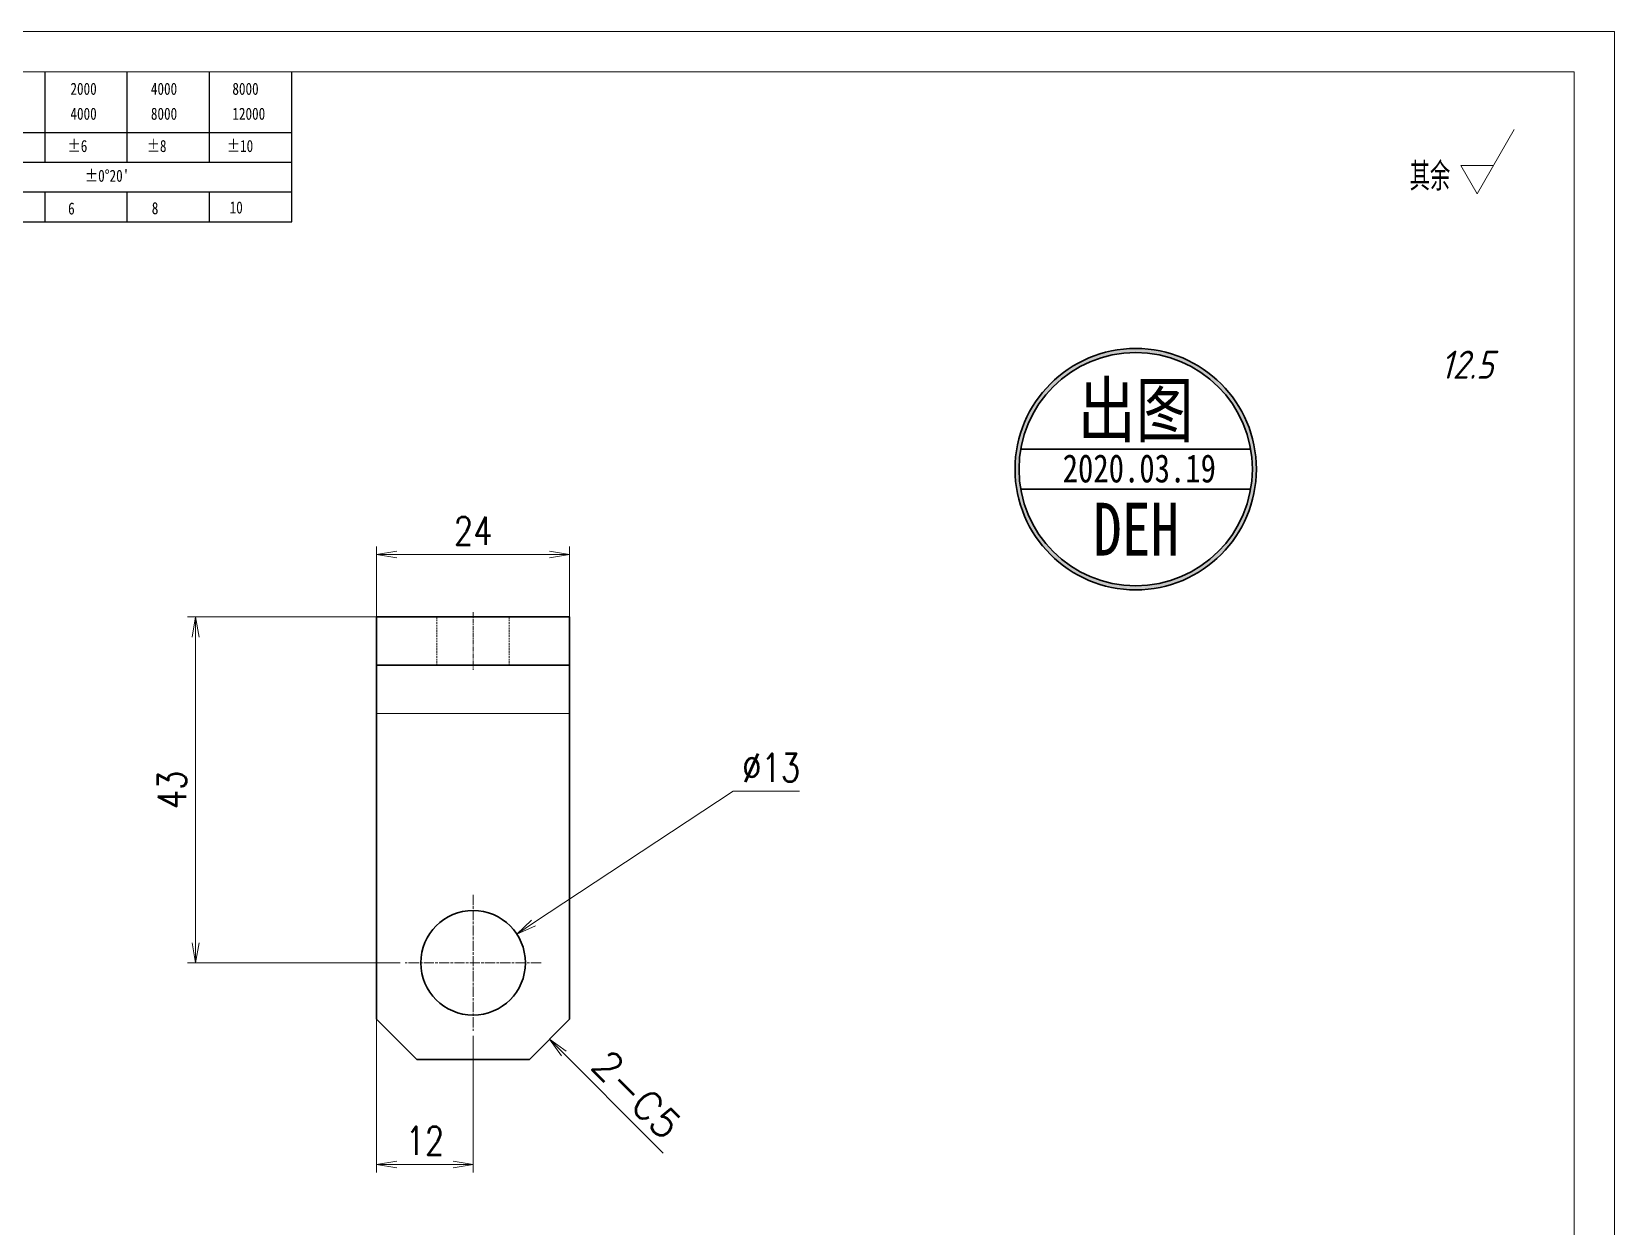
# Model space of a CAD drawing. Header units: millimetres. Extents: x -50043 to 104182, y -50696 to 36662.
# Drawn here: x -48036.4 to -47839.6, y 35920.9 to 36069.4 of the extents above; entities that cross this region are included whole.
import ezdxf
from ezdxf.enums import TextEntityAlignment as Align

# ---------------------------------------------------------------- set-up
doc = ezdxf.new("R2010")
doc.units = ezdxf.units.MM
doc.header["$LTSCALE"] = 0.5
for name, pattern in [('AM_ISO02W050x2', [3.75, 3, -0.75]), ('AM_ISO08W050x2', [9, 6, -0.75, 1.5, -0.75]), ('DOT2', [0.125, 0, -0.125])]:
    doc.linetypes.add(name, pattern=pattern)
for name, color, linetype, lineweight in [('DIM', 3, 'Continuous', 13), ('中心线', 2, 'AM_ISO08W050x2', 18), ('印章专用-出图', 1, 'Continuous', 80), ('图框', 7, 'Continuous', 18), ('标注线', 3, 'Continuous', 18), ('粗实线', 7, 'Continuous', 35), ('虚线', 1, 'AM_ISO02W050x2', 18)]:
    doc.layers.add(name, color=color, linetype=linetype, lineweight=lineweight)
doc.layers.add('图\\M+19E79\\M+195B6\\M+18E9A', color=7, linetype='Continuous')
doc.layers.add('打印', color=7, linetype='Continuous', lineweight=15, plot=False)
doc.layers.add('打印-禁用', color=7, linetype='Continuous', lineweight=15, plot=False)
doc.styles.add('DIM', font='romans.shx', dxfattribs={"width": 0.8, "bigfont": 'bigfont.shx'})
doc.styles.add('国标', font='simfang.ttf', dxfattribs={"width": 0.8})
doc.styles.add('机械长仿宋', font='gbenor.shx', dxfattribs={"height": 1, "bigfont": 'gbcbig.shx'})
doc.dimstyles.new('DEH 1-1$0', dxfattribs={"dimtxt": 3.5, "dimasz": 2.5, "dimexe": 1, "dimexo": 0.625, "dimgap": 1.2, "dimtad": 1, "dimzin": 9, "dimdsep": 46, "dimtxsty": 'DIM', "dimblk": 'OPEN', "dimcen": 0, "dimclrd": 8, "dimclre": 8, "dimclrt": 2, "dimazin": 2, "dimtfac": 0.5, "dimtmove": 0, "dimatfit": 3, "dimldrblk": 'OPEN', "dimfxl": 0, "dimtolj": 2, "dimlwd": 18, "dimlwe": 18, "dimarcsym": 0})
doc.dimstyles.new('DEH 1-1$3', dxfattribs={"dimtxt": 3.5, "dimasz": 2.5, "dimexe": 1, "dimexo": 0.625, "dimgap": 1.2, "dimtad": 1, "dimtoh": 1, "dimdsep": 46, "dimtxsty": 'DIM', "dimblk": 'OPEN', "dimcen": 0, "dimclrd": 8, "dimclre": 8, "dimclrt": 2, "dimazin": 2, "dimtfac": 0.5, "dimtofl": 0, "dimtmove": 0, "dimatfit": 3, "dimldrblk": 'OPEN', "dimfxl": 0, "dimtolj": 2, "dimlwd": 18, "dimlwe": 18, "dimarcsym": 0})
doc.dimstyles.new('LAM1-1', dxfattribs={"dimtxt": 3.5, "dimasz": 2.5, "dimexe": 1, "dimexo": 0.625, "dimgap": 1.2, "dimtad": 3, "dimdsep": 46, "dimtxsty": 'DIM', "dimblk": 'OPEN', "dimcen": 0, "dimclrd": 3, "dimclre": 3, "dimclrt": 2, "dimazin": 2, "dimtfac": 0.5, "dimtmove": 0, "dimatfit": 3, "dimldrblk": 'OPEN', "dimfxl": 0, "dimlwd": 13, "dimlwe": 13, "dimarcsym": 0})

# ---------------------------------------------------------------- blocks, each defined once
blk = doc.blocks.new('GZDEH零件A3图框V01版')
at = {"layer": '图\\M+19E79\\M+195B6\\M+18E9A', "color": 9}
for p, q in [((3082.42, -1561.98), (3082.42, -1554.46)), ((3092.64, -1561.98), (3092.64, -1554.46)), ((3102.86, -1561.98), (3102.86, -1554.46)), ((3113.09, -1573.08), (3113.09, -1554.46)), ((2996.09, -1561.98), (3113.09, -1561.98)), ((3082.42, -1565.68), (3082.42, -1561.98)), ((3092.64, -1565.68), (3092.64, -1561.98)), ((3102.86, -1565.68), (3102.86, -1561.98)), ((2996.09, -1565.68), (3113.09, -1565.68)), ((2996.09, -1569.38), (3113.09, -1569.38)), ((3082.42, -1573.08), (3082.42, -1569.48)), ((3092.64, -1573.08), (3092.64, -1569.38)), ((3102.86, -1573.08), (3102.86, -1569.38)), ((2990.09, -1573.08), (3113.09, -1573.08))]:
    blk.add_line(p, q, dxfattribs=at)
at = {"layer": '图框', "linetype": 'Continuous'}
for p, q in [((3272.49, -1554.46), (2882.49, -1554.46)), ((3272.49, -1832.96), (3272.49, -1554.46))]:
    blk.add_line(p, q, dxfattribs=at)
at = {"layer": '打印-禁用', "linetype": 'Continuous'}
for p, q in [((3277.49, -1549.46), (2857.49, -1549.46)), ((3277.49, -1846.46), (3277.49, -1549.46))]:
    blk.add_line(p, q, dxfattribs=at)
at = {"layer": '图\\M+19E79\\M+195B6\\M+18E9A', "color": 9, "style": '国标', "width": 0.8}
for s, p in [('2000', (3085.57, -1557.31)), ('4000', (3095.57, -1557.31)), ('8000', (3105.7, -1557.31)), ('4000', (3085.57, -1560.41)), ('8000', (3095.57, -1560.41)), ('12000', (3105.7, -1560.41)), ('±6', (3085.22, -1564.42)), ('±8', (3095.06, -1564.42)), ('±10', (3105.02, -1564.42)), ("±0%%D20'", (3087.38, -1568.12)), ('6', (3085.28, -1572.19)), ('8', (3095.68, -1572.15)), ('10', (3105.36, -1572.06))]:
    blk.add_text(s, height=1.5, dxfattribs=at).set_placement(p)
blk = doc.blocks.new('DEH A3')
at = {"layer": '图框'}
blk.add_blockref('GZDEH零件A3图框V01版', (-2857.49, 1846.46), dxfattribs=at)
blk = doc.blocks.new('FINISHER_TR')
at = {"layer": '标注线'}
for p, q in [((0, 0), (4.62, 8)), ((-2.02, 3.5), (0, 0)), ((2.02, 3.5), (-2.02, 3.5))]:
    blk.add_line(p, q, dxfattribs=at)
at = {"layer": '标注线', "color": 2, "style": '机械长仿宋', "oblique": 15}
blk.add_attdef('0.0', text='', height=3.5, dxfattribs=at).set_placement((2.03, -24.04), align=Align.BOTTOM_RIGHT)
blk = doc.blocks.new('其余12.5')
at = {"layer": '标注线'}
blk.add_blockref('FINISHER_TR', (0, 0), dxfattribs=at).add_auto_attribs({'0.0': '12.5'})
at = {"layer": '标注线', "color": 7, "linetype": 'DOT2', "style": '机械长仿宋'}
blk.add_text('其余', height=3.5, dxfattribs=at).set_placement((-8.38, 0.4))
blk = doc.blocks.new('出图章')
at = {"layer": '印章专用-出图'}
h = blk.add_hatch(color=256, dxfattribs=at)
h.paths.add_polyline_path([(15, 0, 1), (-15, 0, 1)])
h.paths.add_polyline_path([(14.5, 0, 1), (-14.5, 0, 1)], flags=16)
h.paths.add_polyline_path([(-7.31, -12.35), (7.41, -12.35), (7.41, -2.73), (-7.31, -2.73)], flags=8)
at = {"layer": '印章专用-出图', "lineweight": 35}
for p, q in [((-14.28, 2.5), (14.28, 2.5)), ((-14.28, -2.5), (14.28, -2.5))]:
    blk.add_line(p, q, dxfattribs=at)
for radius in [15, 14.5]:
    blk.add_circle((0, 0), radius, dxfattribs=at)
at = {"layer": '印章专用-出图', "color": 4, "style": '国标', "width": 0.8}
blk.add_text('DEH', height=6.562, dxfattribs=at).set_placement((0.05, -10.74), align=Align.CENTER)
at = {"layer": '印章专用-出图', "color": 3, "style": '国标', "width": 0.8}
blk.add_attdef('出图', text='', height=6.6, dxfattribs=at).set_placement((0, 7.35), align=Align.MIDDLE_CENTER)
at = {"layer": '印章专用-出图', "color": 2, "style": '国标', "width": 0.8}
blk.add_attdef('XXXX.XX.XX', text='', height=3.5, dxfattribs=at).set_placement((0.45, 0.1), align=Align.MIDDLE_CENTER)
blk = doc.blocks.new('YZ-CT')
at = {"layer": '印章专用-出图'}
blk.add_blockref('出图章', (0.63, 0), dxfattribs=at).add_auto_attribs({'出图': '出图', 'XXXX.XX.XX': '2020.03.19'})
blk = doc.blocks.new('CC')
at = {"layer": '印章专用-出图'}
blk.add_blockref('YZ-CT', (20009.41, -16878.05), dxfattribs=at)
blk = doc.blocks.new('_Open')
at = {"color": 0, "linetype": 'ByBlock', "lineweight": -2}
for p, q in [((-1, 0.167), (0, 0)), ((-1, -0.167), (0, 0)), ((0, 0), (-1, 0))]:
    blk.add_line(p, q, dxfattribs=at)
blk = doc.blocks.new('*D77')
at = {"layer": 'Defpoints', "color": 0, "transparency": 16777216}
for p in [(-48016, 35996.67), (-47989.96, 35996.67), (-47989.96, 35953.67)]:
    blk.add_point(p, dxfattribs=at)
at = {"layer": '标注线', "color": 8, "lineweight": 18, "transparency": 16777216}
for p, q in [((-47990.59, 35996.67), (-48017, 35996.67)), ((-48016, 35956.17), (-48016, 35994.17)), ((-47990.59, 35953.67), (-48017, 35953.67))]:
    blk.add_line(p, q, dxfattribs=at)
at = {"layer": '标注线', "color": 8, "lineweight": 18, "transparency": 16777216, "xscale": 2.5, "yscale": 2.5, "zscale": 2.5}
for p, rotation in [((-48016, 35996.67), 90), ((-48016, 35953.67), 270)]:
    blk.add_blockref('_Open', p, dxfattribs=dict(at, rotation=rotation))
at = {"layer": '标注线', "color": 2, "transparency": 16777216, "insert": (-48018.95, 35975.17), "char_height": 3.5, "attachment_point": 5, "rotation": 90, "style": 'DIM'}
blk.add_mtext('\\A2;43', dxfattribs=at)
blk = doc.blocks.new('*D78')
at = {"layer": 'Defpoints', "color": 0, "transparency": 16777216}
for p in [(-47993.51, 35948.38), (-47981.51, 35945.22), (-47993.51, 35928.61)]:
    blk.add_point(p, dxfattribs=at)
at = {"layer": '标注线', "color": 8, "lineweight": 18, "transparency": 16777216}
for p, q in [((-47993.51, 35947.75), (-47993.51, 35927.61)), ((-47981.51, 35944.6), (-47981.51, 35927.61)), ((-47984.01, 35928.61), (-47991.01, 35928.61))]:
    blk.add_line(p, q, dxfattribs=at)
at = {"layer": '标注线', "color": 8, "lineweight": 18, "transparency": 16777216, "xscale": 2.5, "yscale": 2.5, "zscale": 2.5, "rotation": 180}
blk.add_blockref('_Open', (-47993.51, 35928.61), dxfattribs=at)
at = {"layer": '标注线', "color": 8, "lineweight": 18, "transparency": 16777216, "xscale": 2.5, "yscale": 2.5, "zscale": 2.5}
blk.add_blockref('_Open', (-47981.51, 35928.61), dxfattribs=at)
at = {"layer": '标注线', "color": 2, "transparency": 16777216, "insert": (-47987.51, 35931.56), "char_height": 3.5, "attachment_point": 5, "style": 'DIM'}
blk.add_mtext('\\A2;12', dxfattribs=at)
blk = doc.blocks.new('*D79')
at = {"layer": 'Defpoints', "color": 0, "transparency": 16777216}
for p in [(-47976.09, 35957.25), (-47986.94, 35950.1)]:
    blk.add_point(p, dxfattribs=at)
at = {"layer": '标注线', "color": 8, "lineweight": 18, "transparency": 16777216}
for p, q in [((-47949.19, 35974.99), (-47974, 35958.63)), ((-47940.93, 35974.99), (-47949.19, 35974.99))]:
    blk.add_line(p, q, dxfattribs=at)
at = {"layer": '标注线', "color": 8, "lineweight": 18, "transparency": 16777216, "xscale": 2.5, "yscale": 2.5, "zscale": 2.5, "rotation": 213.4018667774822}
blk.add_blockref('_Open', (-47976.09, 35957.25), dxfattribs=at)
at = {"layer": '标注线', "color": 2, "transparency": 16777216, "insert": (-47944.46, 35977.94), "char_height": 3.5, "attachment_point": 5, "style": 'DIM'}
blk.add_mtext('\\A2;∅13', dxfattribs=at)
blk = doc.blocks.new('*D80')
at = {"layer": 'Defpoints', "color": 0, "transparency": 16777216}
for p in [(-47969.51, 36004.42), (-47969.51, 35987.67), (-47993.51, 35984.67)]:
    blk.add_point(p, dxfattribs=at)
at = {"layer": '标注线', "color": 8, "lineweight": 18, "transparency": 16777216}
for p, q in [((-47993.51, 35985.3), (-47993.51, 36005.42)), ((-47991.01, 36004.42), (-47972.01, 36004.42)), ((-47969.51, 35988.3), (-47969.51, 36005.42))]:
    blk.add_line(p, q, dxfattribs=at)
at = {"layer": '标注线', "color": 8, "lineweight": 18, "transparency": 16777216, "xscale": 2.5, "yscale": 2.5, "zscale": 2.5, "rotation": 180}
blk.add_blockref('_Open', (-47993.51, 36004.42), dxfattribs=at)
at = {"layer": '标注线', "color": 8, "lineweight": 18, "transparency": 16777216, "xscale": 2.5, "yscale": 2.5, "zscale": 2.5}
blk.add_blockref('_Open', (-47969.51, 36004.42), dxfattribs=at)
at = {"layer": '标注线', "color": 2, "transparency": 16777216, "insert": (-47981.51, 36007.37), "char_height": 3.5, "attachment_point": 5, "style": 'DIM'}
blk.add_mtext('\\A2;24', dxfattribs=at)
blk = doc.blocks.new('CHAMFER_DIM_R')
at = {"layer": 'DIM', "color": 2, "style": 'DIM'}
blk.add_attdef('000', text='', height=3.5, rotation=90, dxfattribs=at).set_placement((0, 6), align=Align.BOTTOM_LEFT)
at = {"layer": 'DIM'}
blk.add_leader([(0, 0), (0, 20)], dimstyle='LAM1-1', dxfattribs=at)

msp = doc.modelspace()

# ---------------------------------------------------------------- linework, layer by layer
at = {"color": 7, "lineweight": 13}
msp.add_line((-47993.514, 35984.674), (-47969.514, 35984.674), dxfattribs=at)
at = {"layer": '中心线', "ltscale": 0.180014}
msp.add_line((-47981.514, 35997.274), (-47981.514, 35990.073), dxfattribs=at)
at = {"layer": '中心线', "ltscale": 0.422501}
for p, q in [((-47981.514, 35962.124), (-47981.514, 35945.224)), ((-47973.064, 35953.674), (-47989.964, 35953.674))]:
    msp.add_line(p, q, dxfattribs=at)
at = {"layer": '打印'}
msp.add_lwpolyline([(-48259.646, 36069.417), (-47839.646, 36069.417), (-47839.646, 35772.417), (-48259.646, 35772.417)], close=True, dxfattribs=at)
at = {"layer": '粗实线'}
for p, q in [((-47993.514, 35996.674), (-47969.514, 35996.674)), ((-47993.514, 35990.674), (-47969.514, 35990.674)), ((-47993.514, 35984.674), (-47993.514, 35946.674)), ((-47969.514, 35984.674), (-47969.514, 35946.674))]:
    msp.add_line(p, q, dxfattribs=at)
at = {"layer": '粗实线', "ltscale": 0.15}
for p, q in [((-47993.514, 35996.674), (-47993.514, 35990.674)), ((-47969.514, 35996.674), (-47969.514, 35990.674)), ((-47993.514, 35984.674), (-47993.514, 35990.674)), ((-47969.514, 35984.674), (-47969.514, 35990.674))]:
    msp.add_line(p, q, dxfattribs=at)
at = {"layer": '粗实线', "ltscale": 0.176777}
for p, q in [((-47993.514, 35946.674), (-47988.514, 35941.674)), ((-47969.514, 35946.674), (-47974.514, 35941.674))]:
    msp.add_line(p, q, dxfattribs=at)
at = {"layer": '粗实线', "ltscale": 0.35}
msp.add_line((-47988.514, 35941.674), (-47974.514, 35941.674), dxfattribs=at)
at = {"layer": '粗实线'}
msp.add_circle((-47981.514, 35953.674), 6.5, dxfattribs=at)
at = {"layer": '虚线', "ltscale": 0.15}
for p, q in [((-47986.014, 35996.674), (-47986.014, 35990.674)), ((-47977.014, 35996.674), (-47977.014, 35990.674))]:
    msp.add_line(p, q, dxfattribs=at)
at = {"layer": '虚线'}
msp.add_line((-47993.514, 35984.674), (-47969.514, 35984.674), dxfattribs=at)

# ---------------------------------------------------------------- block references
at = {"layer": '图框'}
msp.add_blockref('DEH A3', (-48259.646, 35772.417), dxfattribs=at)
at = {"layer": '标注线'}
for name, p in [('其余12.5', (-47856.702, 36049.26)), ('CC', (-67909.185, 52893.086))]:
    msp.add_blockref(name, p, dxfattribs=at)
at = {"layer": '标注线', "color": 1, "rotation": 225.0000000106121}
msp.add_blockref('CHAMFER_DIM_R', (-47972.014, 35944.174), dxfattribs=at).add_auto_attribs({'000': '2-C5'})

# ---------------------------------------------------------------- dimensions: what is measured, and where the dimension line sits
at = {"layer": '标注线', "color": 1}
for base, p1, p2, picture, middle in [((-47969.514, 36004.419), (-47993.514, 35984.674), (-47969.514, 35987.674), '*D80', (-47981.514, 36007.369)), ((-47993.514, 35928.614), (-47981.514, 35945.224), (-47993.514, 35948.377), '*D78', (-47987.514, 35931.564))]:
    dim = msp.add_linear_dim(base=base, p1=p1, p2=p2, dimstyle='DEH 1-1$0', dxfattribs=at)
    dim.commit()
    dim.dimension.update_dxf_attribs({"geometry": picture, "text_midpoint": middle})
dim = msp.add_linear_dim(base=(-48016.005, 35996.674), p1=(-47989.964, 35953.674), p2=(-47989.964, 35996.674), angle=90, dimstyle='DEH 1-1$0', dxfattribs=at)
dim.commit()
dim.dimension.update_dxf_attribs({"geometry": '*D77', "text_midpoint": (-48018.955, 35975.174)})
dim = msp.add_diameter_dim_2p(p1=(-47986.94, 35950.095), p2=(-47976.087, 35957.252), dimstyle='DEH 1-1$3', dxfattribs=at)
dim.commit()
dim.dimension.update_dxf_attribs({"geometry": '*D79', "text_midpoint": (-47944.459, 35974.987), "dimtype": 163})

doc.saveas('drawing.dxf')
